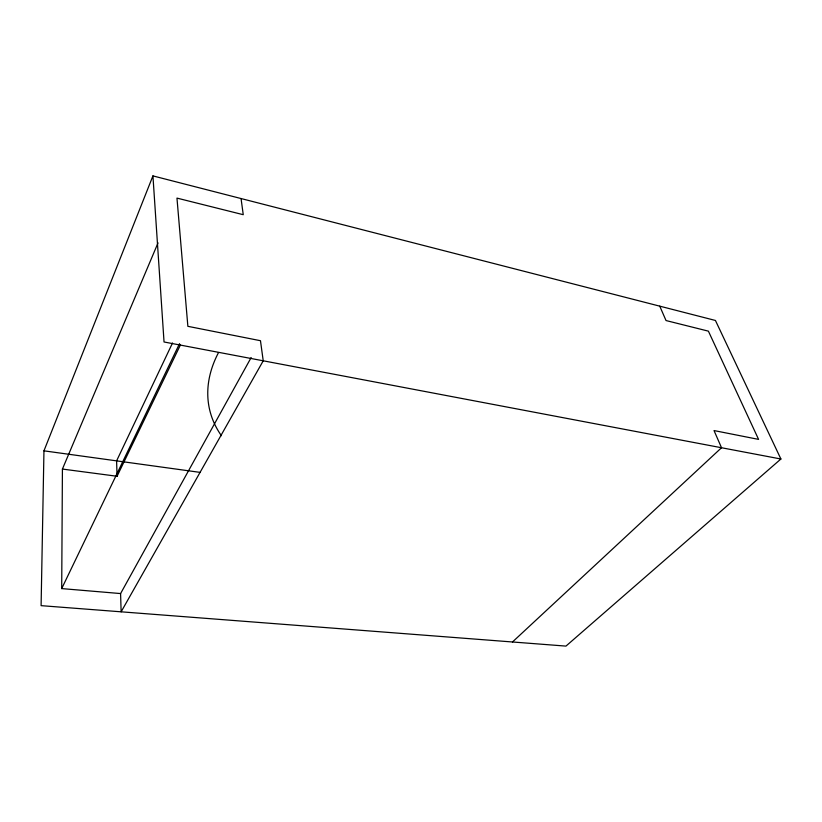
<?xml version="1.0" encoding="UTF-8"?>
<svg xmlns="http://www.w3.org/2000/svg" width="822" height="822" viewBox="0 0 822 822"><rect width="100%" height="100%" fill="white"/><g stroke="black" fill="none" stroke-linecap="round" stroke-linejoin="round"><path stroke-width="1.23" d="M251.152 357.56L120.587 593.566L61.701 588.593L62.421 469.064L158.04 242.87M43.956 450.836L41.1 605.65L565.957 646.102L780.9 459.005L715.438 320.467L152.933 175.898L43.956 450.836L200.321 472.414M172.517 342.99L116.601 460.865L117.063 476.267L62.421 469.064M61.701 588.593L179.535 343.658M117.063 476.267L180.439 344.901M512.486 641.982L721.521 447.743L714.02 430.564L758.583 439.39L708.4 331.153L666.026 320.549L659.747 306.154M780.9 459.005L164.04 341.983L152.933 175.898M241.052 198.544L243.25 214.696L176.966 198.102L187.868 326.324L260.471 340.709L263.225 360.807L121.132 611.815L120.587 593.566M221.416 435.711A177.038 112.295 -12.4 0 1 218.539 352.535"/></g></svg>
